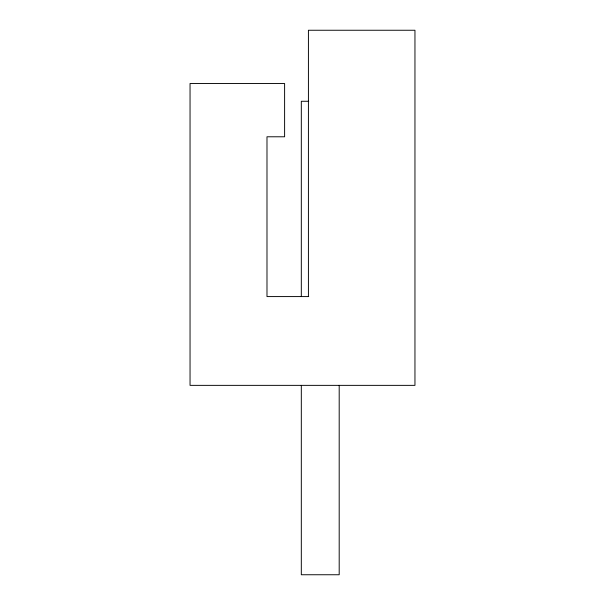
<?xml version="1.0" encoding="UTF-8"?>
<svg xmlns="http://www.w3.org/2000/svg" width="605" height="605" viewBox="0 0 605 605"><rect width="100%" height="100%" fill="white"/><g stroke="black" fill="none" stroke-linecap="round" stroke-linejoin="round"><path stroke-width="0.91" d="M308.709 101.269L301.313 101.269L301.313 296.579M308.709 296.579L266.987 296.579L266.987 136.783L284.607 136.783L284.607 83.513L190.046 83.513L190.046 385.362L414.954 385.362L414.954 30.25L308.421 30.25L308.421 296.579M339.193 385.362L339.193 574.75L301.313 574.75L301.313 385.362"/></g></svg>
